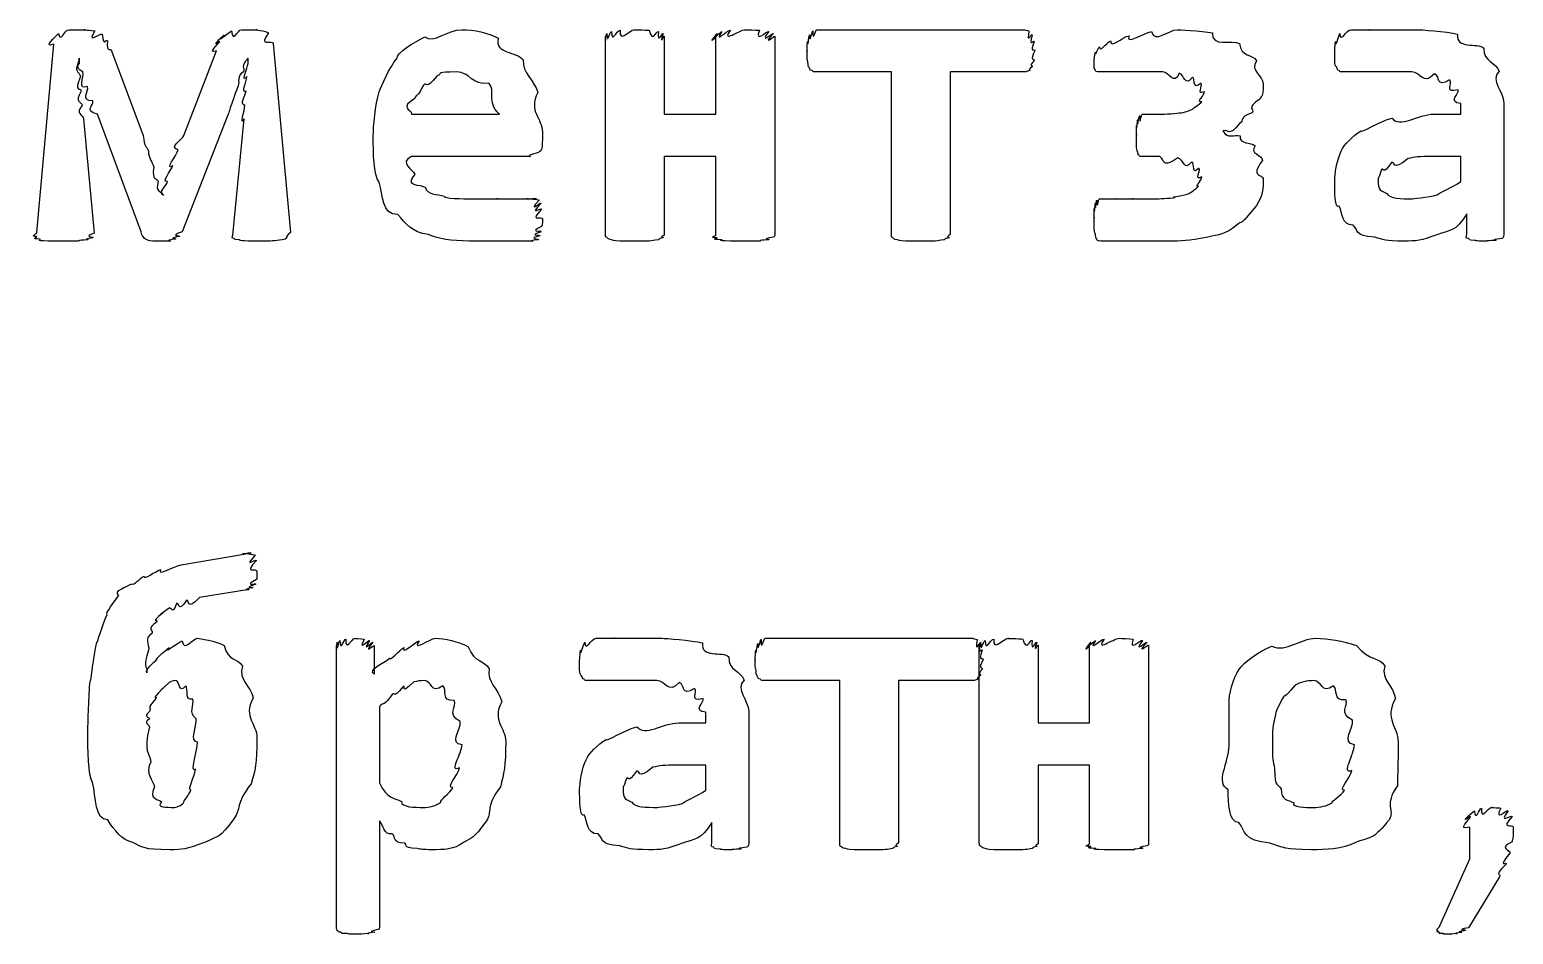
# Model space of a CAD drawing. Header units: millimetres. Extents: x 25 to 190, y 204 to 253.
# Drawn here: x 171.67 to 184.06, y 234.28 to 241.83 of the extents above; entities that cross this region are included whole.
import ezdxf

# ---------------------------------------------------------------- set-up
doc = ezdxf.new("R2010")
doc.units = ezdxf.units.MM
doc.layers.get('0').update_dxf_attribs({"linetype": 'CONTINUOUS'})

msp = doc.modelspace()

# ---------------------------------------------------------------- linework, layer by layer
at = {"color": 0}
for p, q in [((172.001, 241.829), (172.139, 241.829)), ((173.44, 241.829), (173.572, 241.829)), ((176.478, 240.12), (176.478, 241.774)), ((176.969, 241.774), (176.969, 241.124)), ((177.399, 241.124), (177.399, 241.774)), ((177.89, 241.774), (177.89, 240.12)), ((178.242, 241.829), (179.979, 241.829)), ((171.731, 240.137), (171.874, 241.708)), ((172.354, 241.653), (172.619, 240.947)), ((172.96, 240.947), (173.23, 241.653)), ((173.705, 241.713), (173.848, 240.137)), ((180.061, 241.653), (180.061, 241.653)), ((172.084, 241.592), (172.084, 241.548)), ((173.495, 241.548), (173.495, 241.592)), ((178.865, 241.476), (178.237, 241.476)), ((178.865, 240.12), (178.865, 241.476)), ((179.984, 241.476), (179.356, 241.476)), ((179.356, 241.476), (179.356, 240.12)), ((172.602, 240.143), (172.238, 241.124)), ((173.33, 241.124), (172.944, 240.143)), ((174.859, 241.124), (175.592, 241.124)), ((176.969, 241.124), (177.399, 241.124)), ((180.958, 241.124), (181.107, 241.124)), ((183.391, 241.124), (183.617, 241.124)), ((183.617, 241.124), (183.617, 241.212)), ((183.975, 241.217), (183.975, 240.12)), ((172.122, 241.085), (172.211, 240.132)), ((173.368, 240.115), (173.462, 241.085)), ((175.951, 240.975), (175.951, 240.914)), ((181.636, 240.986), (181.631, 240.986)), ((175.846, 240.771), (174.859, 240.771)), ((177.399, 240.771), (176.969, 240.771)), ((176.969, 240.771), (176.969, 240.115)), ((177.399, 240.115), (177.399, 240.771)), ((181.091, 240.771), (180.953, 240.771)), ((183.617, 240.771), (183.38, 240.771)), ((183.617, 240.561), (183.617, 240.771)), ((181.967, 240.578), (181.967, 240.578)), ((183.666, 240.12), (183.666, 240.291)), ((172.936, 237.362), (173.476, 237.455)), ((173.503, 237.158), (173.09, 237.091)), ((174.234, 234.341), (174.234, 236.689)), ((174.548, 236.689), (174.548, 236.452)), ((177.81, 236.75), (179.546, 236.75)), ((179.598, 235.041), (179.598, 236.694)), ((180.089, 236.694), (180.089, 236.044)), ((180.519, 236.044), (180.519, 236.694)), ((181.01, 236.694), (181.01, 235.041)), ((179.629, 236.573), (179.629, 236.573)), ((178.433, 236.397), (177.804, 236.397)), ((178.433, 235.041), (178.433, 236.397)), ((179.552, 236.397), (178.923, 236.397)), ((178.923, 236.397), (178.923, 235.041)), ((174.592, 236.182), (174.592, 235.543)), ((177.089, 236.044), (177.315, 236.044)), ((177.315, 236.044), (177.315, 236.133)), ((177.673, 236.138), (177.673, 235.041)), ((180.089, 236.044), (180.519, 236.044)), ((173.569, 235.917), (173.569, 235.917)), ((173.073, 235.884), (173.073, 235.884)), ((175.281, 235.862), (175.281, 235.862)), ((175.645, 235.89), (175.645, 235.89)), ((182.729, 235.862), (182.729, 235.862)), ((183.093, 235.884), (183.093, 235.884)), ((177.315, 235.692), (177.078, 235.692)), ((177.315, 235.482), (177.315, 235.692)), ((180.519, 235.692), (180.089, 235.692)), ((180.089, 235.692), (180.089, 235.035)), ((180.519, 235.035), (180.519, 235.692)), ((174.592, 235.228), (174.592, 234.341)), ((177.365, 235.041), (177.365, 235.212)), ((183.691, 234.909), (183.691, 235.173)), ((184.055, 235.173), (184.055, 235.173)), ((183.437, 234.341), (183.691, 234.909)), ((183.939, 234.76), (183.68, 234.335))]:
    msp.add_line(p, q, dxfattribs=at)
for points in [[(171.874, 241.708), (171.775, 241.671), (171.894, 241.777), (171.913, 241.796)], [(171.913, 241.796), (171.929, 241.711), (171.96, 241.829), (172.001, 241.829)], [(172.139, 241.829), (172.091, 241.829), (172.194, 241.825), (172.216, 241.818)], [(172.216, 241.818), (172.139, 241.7), (172.262, 241.804), (172.277, 241.791)], [(172.277, 241.791), (172.289, 241.675), (172.31, 241.76), (172.321, 241.735)], [(172.321, 241.735), (172.311, 241.627), (172.343, 241.686), (172.354, 241.653)], [(173.23, 241.653), (173.149, 241.622), (173.247, 241.708), (173.258, 241.73)], [(173.258, 241.73), (173.171, 241.671), (173.281, 241.774), (173.296, 241.785)], [(173.296, 241.785), (173.204, 241.697), (173.335, 241.81), (173.357, 241.818)], [(173.357, 241.818), (173.366, 241.711), (173.407, 241.829), (173.44, 241.829)], [(173.572, 241.829), (173.531, 241.829), (173.647, 241.82), (173.666, 241.802)], [(173.666, 241.802), (173.572, 241.675), (173.7, 241.753), (173.705, 241.713)], [(174.738, 241.592), (174.734, 241.631), (174.877, 241.727), (174.97, 241.768)], [(174.97, 241.768), (175.036, 241.711), (175.164, 241.829), (175.278, 241.829)], [(175.278, 241.829), (175.384, 241.829), (175.496, 241.804), (175.581, 241.758)], [(175.581, 241.758), (175.554, 241.62), (175.736, 241.653), (175.791, 241.576)], [(176.478, 241.774), (176.478, 241.682), (176.481, 241.788), (176.489, 241.796)], [(176.489, 241.796), (176.492, 241.697), (176.509, 241.808), (176.528, 241.813)], [(176.528, 241.813), (176.529, 241.708), (176.57, 241.824), (176.6, 241.824)], [(176.6, 241.824), (176.591, 241.711), (176.673, 241.829), (176.721, 241.829)], [(176.721, 241.829), (176.691, 241.829), (176.812, 241.826), (176.842, 241.824)], [(176.842, 241.824), (176.871, 241.708), (176.9, 241.82), (176.919, 241.813)], [(176.919, 241.813), (176.909, 241.697), (176.95, 241.803), (176.958, 241.796)], [(176.958, 241.796), (176.922, 241.686), (176.969, 241.785), (176.969, 241.774)], [(177.399, 241.774), (177.327, 241.686), (177.402, 241.792), (177.41, 241.796)], [(177.41, 241.796), (177.341, 241.697), (177.429, 241.808), (177.449, 241.813)], [(177.449, 241.813), (177.378, 241.708), (177.49, 241.824), (177.52, 241.824)], [(177.52, 241.824), (177.44, 241.711), (177.595, 241.829), (177.647, 241.829)], [(177.647, 241.829), (177.658, 241.829), (177.733, 241.826), (177.763, 241.824)], [(177.763, 241.824), (177.72, 241.708), (177.821, 241.82), (177.84, 241.813)], [(177.84, 241.813), (177.757, 241.697), (177.87, 241.803), (177.879, 241.796)], [(177.879, 241.796), (177.771, 241.682), (177.89, 241.781), (177.89, 241.774)], [(178.16, 241.653), (178.16, 241.622), (178.161, 241.708), (178.165, 241.73)], [(178.165, 241.73), (178.167, 241.667), (178.174, 241.77), (178.182, 241.785)], [(178.182, 241.785), (178.182, 241.697), (178.198, 241.81), (178.209, 241.818)], [(178.209, 241.818), (178.204, 241.711), (178.231, 241.829), (178.242, 241.829)], [(179.979, 241.829), (179.97, 241.829), (180.001, 241.825), (180.012, 241.818)], [(180.012, 241.818), (179.993, 241.697), (180.031, 241.799), (180.039, 241.785)], [(180.039, 241.785), (180.008, 241.667), (180.052, 241.752), (180.056, 241.73)], [(180.056, 241.73), (180.014, 241.622), (180.061, 241.682), (180.061, 241.653)], [(180.6, 241.686), (180.603, 241.631), (180.65, 241.716), (180.694, 241.735)], [(180.694, 241.735), (180.691, 241.667), (180.789, 241.768), (180.848, 241.779)], [(180.848, 241.779), (180.81, 241.693), (180.969, 241.804), (181.036, 241.813)], [(181.036, 241.813), (181.063, 241.711), (181.176, 241.829), (181.251, 241.829)], [(181.251, 241.829), (181.242, 241.829), (181.454, 241.82), (181.543, 241.802)], [(181.543, 241.802), (181.537, 241.675), (181.705, 241.753), (181.769, 241.713)], [(182.564, 241.631), (182.564, 241.622), (182.565, 241.708), (182.57, 241.73)], [(182.57, 241.73), (182.575, 241.667), (182.589, 241.774), (182.608, 241.796)], [(182.608, 241.796), (182.611, 241.711), (182.658, 241.829), (182.702, 241.829)], [(182.702, 241.829), (182.699, 241.829), (182.797, 241.829), (182.856, 241.829)], [(182.856, 241.829), (182.818, 241.829), (182.977, 241.829), (183.043, 241.829)], [(183.043, 241.829), (183.071, 241.829), (183.183, 241.829), (183.253, 241.829)], [(183.253, 241.829), (183.272, 241.829), (183.497, 241.815), (183.589, 241.791)], [(183.589, 241.791), (183.574, 241.66), (183.755, 241.726), (183.81, 241.675)], [(178.165, 241.576), (178.16, 241.565), (178.16, 241.622), (178.16, 241.653)], [(180.061, 241.653), (180.014, 241.56), (180.058, 241.592), (180.056, 241.57)], [(180.556, 241.57), (180.556, 241.567), (180.559, 241.622), (180.567, 241.642)], [(180.567, 241.642), (180.57, 241.604), (180.585, 241.675), (180.6, 241.686)], [(181.769, 241.713), (181.78, 241.598), (181.879, 241.628), (181.912, 241.57)], [(182.564, 241.565), (182.564, 241.556), (182.564, 241.609), (182.564, 241.631)], [(183.81, 241.675), (183.805, 241.556), (183.91, 241.559), (183.937, 241.482)], [(172.084, 241.548), (172.029, 241.49), (172.091, 241.478), (172.095, 241.438)], [(172.117, 241.476), (172.036, 241.516), (172.095, 241.555), (172.084, 241.592)], [(172.156, 241.355), (172.062, 241.318), (172.131, 241.435), (172.117, 241.476)], [(173.457, 241.476), (173.396, 241.439), (173.426, 241.401), (173.412, 241.361)], [(173.495, 241.592), (173.425, 241.516), (173.47, 241.516), (173.457, 241.476)], [(173.484, 241.438), (173.432, 241.373), (173.491, 241.515), (173.495, 241.548)], [(174.589, 241.311), (174.608, 241.358), (174.675, 241.515), (174.738, 241.592)], [(175.234, 241.476), (175.06, 241.476), (175.121, 241.465), (175.074, 241.443)], [(175.504, 241.383), (175.358, 241.358), (175.355, 241.476), (175.234, 241.476)], [(175.791, 241.576), (175.781, 241.465), (175.886, 241.408), (175.912, 241.306)], [(178.176, 241.52), (178.167, 241.52), (178.168, 241.554), (178.165, 241.576)], [(178.204, 241.487), (178.177, 241.49), (178.183, 241.505), (178.176, 241.52)], [(178.237, 241.476), (178.2, 241.476), (178.215, 241.479), (178.204, 241.487)], [(180.017, 241.487), (179.975, 241.476), (179.995, 241.476), (179.984, 241.476)], [(180.039, 241.52), (179.997, 241.49), (180.028, 241.494), (180.017, 241.487)], [(180.056, 241.57), (180.008, 241.52), (180.046, 241.534), (180.039, 241.52)], [(180.556, 241.52), (180.556, 241.52), (180.556, 241.551), (180.556, 241.57)], [(180.567, 241.493), (180.559, 241.494), (180.559, 241.51), (180.556, 241.52)], [(180.584, 241.476), (180.567, 241.479), (180.57, 241.485), (180.567, 241.493)], [(180.6, 241.476), (180.581, 241.476), (180.59, 241.476), (180.584, 241.476)], [(180.661, 241.476), (180.596, 241.476), (180.611, 241.476), (180.6, 241.476)], [(180.765, 241.476), (180.655, 241.476), (180.69, 241.476), (180.661, 241.476)], [(180.92, 241.476), (180.856, 241.476), (180.81, 241.476), (180.765, 241.476)], [(181.13, 241.476), (180.978, 241.476), (180.982, 241.476), (180.92, 241.476)], [(181.267, 241.465), (181.224, 241.358), (181.18, 241.476), (181.13, 241.476)], [(181.912, 241.57), (181.849, 241.483), (181.967, 241.45), (181.967, 241.377)], [(182.581, 241.515), (182.567, 241.516), (182.567, 241.545), (182.564, 241.565)], [(182.602, 241.487), (182.582, 241.49), (182.587, 241.504), (182.581, 241.515)], [(182.63, 241.476), (182.597, 241.476), (182.609, 241.479), (182.602, 241.487)], [(182.702, 241.476), (182.622, 241.476), (182.644, 241.476), (182.63, 241.476)], [(182.823, 241.476), (182.688, 241.476), (182.735, 241.476), (182.702, 241.476)], [(182.988, 241.476), (182.902, 241.476), (182.87, 241.476), (182.823, 241.476)], [(183.209, 241.476), (183.03, 241.476), (183.055, 241.476), (182.988, 241.476)], [(183.396, 241.46), (183.303, 241.358), (183.282, 241.476), (183.209, 241.476)], [(183.937, 241.482), (183.857, 241.402), (183.975, 241.317), (183.975, 241.217)], [(172.095, 241.438), (172.036, 241.292), (172.101, 241.356), (172.101, 241.317)], [(172.2, 241.234), (172.087, 241.237), (172.169, 241.314), (172.156, 241.355)], [(173.412, 241.361), (173.366, 241.241), (173.382, 241.279), (173.368, 241.239)], [(173.478, 241.317), (173.429, 241.292), (173.484, 241.396), (173.484, 241.438)], [(174.958, 241.366), (174.906, 241.256), (174.905, 241.3), (174.887, 241.256)], [(175.074, 241.443), (174.97, 241.318), (174.992, 241.399), (174.958, 241.366)], [(175.592, 241.124), (175.479, 241.234), (175.566, 241.319), (175.504, 241.383)], [(181.378, 241.432), (181.308, 241.344), (181.311, 241.457), (181.267, 241.465)], [(181.449, 241.383), (181.368, 241.318), (181.406, 241.421), (181.378, 241.432)], [(181.477, 241.311), (181.405, 241.278), (181.467, 241.363), (181.449, 241.383)], [(181.967, 241.377), (181.967, 241.248), (181.957, 241.29), (181.939, 241.25)], [(183.523, 241.41), (183.405, 241.336), (183.447, 241.449), (183.396, 241.46)], [(183.595, 241.328), (183.471, 241.292), (183.556, 241.388), (183.523, 241.41)], [(172.101, 241.317), (172.04, 241.212), (172.107, 241.235), (172.111, 241.195)], [(172.238, 241.124), (172.117, 241.157), (172.213, 241.192), (172.2, 241.234)], [(173.368, 241.239), (173.337, 241.16), (173.341, 241.16), (173.33, 241.124)], [(173.468, 241.195), (173.421, 241.212), (173.474, 241.275), (173.478, 241.317)], [(174.54, 240.942), (174.54, 241.02), (174.556, 241.201), (174.589, 241.311)], [(174.887, 241.256), (174.752, 241.171), (174.859, 241.171), (174.859, 241.124)], [(175.912, 241.306), (175.832, 241.142), (175.951, 241.092), (175.951, 240.975)], [(181.383, 241.168), (181.375, 241.171), (181.439, 241.206), (181.454, 241.228)], [(181.454, 241.228), (181.405, 241.219), (181.477, 241.281), (181.477, 241.311)], [(181.939, 241.25), (181.816, 241.168), (181.902, 241.171), (181.874, 241.135)], [(183.617, 241.212), (183.501, 241.226), (183.608, 241.294), (183.595, 241.328)], [(172.111, 241.195), (172.047, 241.131), (172.119, 241.118), (172.122, 241.085)], [(173.462, 241.085), (173.418, 241.014), (173.468, 241.154), (173.468, 241.195)], [(180.92, 241.08), (180.92, 240.991), (180.928, 241.104), (180.937, 241.113)], [(180.937, 241.113), (180.934, 241.005), (180.95, 241.124), (180.958, 241.124)], [(181.107, 241.124), (181.103, 241.124), (181.223, 241.126), (181.267, 241.135)], [(181.267, 241.135), (181.313, 241.137), (181.352, 241.153), (181.383, 241.168)], [(181.874, 241.135), (181.761, 241.098), (181.813, 241.071), (181.769, 241.046)], [(183.043, 241.09), (183.104, 241.005), (183.261, 241.124), (183.391, 241.124)], [(180.909, 241.03), (180.912, 240.965), (180.916, 241.069), (180.92, 241.08)], [(180.909, 240.953), (180.909, 240.921), (180.909, 241.008), (180.909, 241.03)], [(181.631, 240.986), (181.672, 240.906), (181.726, 240.964), (181.774, 240.942)], [(181.769, 241.046), (181.676, 240.928), (181.683, 240.999), (181.636, 240.986)], [(182.619, 240.815), (182.641, 240.87), (182.714, 240.942), (182.784, 240.986)], [(182.784, 240.986), (182.78, 240.961), (182.94, 241.069), (183.043, 241.09)], [(172.619, 240.947), (172.631, 240.844), (172.648, 240.859), (172.663, 240.815)], [(172.911, 240.826), (172.829, 240.851), (172.945, 240.91), (172.96, 240.947)], [(174.589, 240.556), (174.54, 240.619), (174.54, 240.794), (174.54, 240.942)], [(175.951, 240.914), (175.951, 240.815), (175.94, 240.826), (175.918, 240.804)], [(180.909, 240.865), (180.909, 240.859), (180.909, 240.92), (180.909, 240.953)], [(180.92, 240.809), (180.912, 240.811), (180.912, 240.842), (180.909, 240.865)], [(181.774, 240.942), (181.769, 240.866), (181.864, 240.895), (181.901, 240.859)], [(181.901, 240.859), (181.846, 240.796), (181.962, 240.785), (181.962, 240.738)], [(172.663, 240.815), (172.664, 240.756), (172.696, 240.727), (172.707, 240.683)], [(172.867, 240.694), (172.796, 240.646), (172.896, 240.782), (172.911, 240.826)], [(174.859, 240.771), (174.752, 240.716), (174.868, 240.666), (174.887, 240.622)], [(175.918, 240.804), (175.788, 240.771), (175.871, 240.771), (175.846, 240.771)], [(180.931, 240.782), (180.92, 240.785), (180.923, 240.798), (180.92, 240.809)], [(180.953, 240.771), (180.931, 240.771), (180.938, 240.774), (180.931, 240.782)], [(181.256, 240.76), (181.096, 240.652), (181.157, 240.771), (181.091, 240.771)], [(181.372, 240.727), (181.306, 240.639), (181.303, 240.751), (181.256, 240.76)], [(181.433, 240.672), (181.364, 240.608), (181.401, 240.712), (181.372, 240.727)], [(181.962, 240.738), (181.849, 240.584), (181.967, 240.636), (181.967, 240.578)], [(182.564, 240.573), (182.564, 240.612), (182.582, 240.745), (182.619, 240.815)], [(183.176, 240.754), (183.034, 240.634), (183.074, 240.735), (183.038, 240.721)], [(183.38, 240.771), (183.265, 240.771), (183.233, 240.765), (183.176, 240.754)], [(172.707, 240.683), (172.69, 240.553), (172.734, 240.602), (172.745, 240.561)], [(172.823, 240.561), (172.767, 240.557), (172.852, 240.649), (172.867, 240.694)], [(174.887, 240.622), (174.789, 240.513), (174.934, 240.545), (174.975, 240.512)], [(181.454, 240.6), (181.39, 240.564), (181.446, 240.649), (181.433, 240.672)], [(182.955, 240.661), (182.923, 240.557), (182.928, 240.612), (182.928, 240.584)], [(183.038, 240.721), (182.961, 240.605), (182.973, 240.685), (182.955, 240.661)], [(172.745, 240.561), (172.715, 240.473), (172.774, 240.482), (172.789, 240.446)], [(172.789, 240.446), (172.741, 240.473), (172.811, 240.52), (172.823, 240.561)], [(174.744, 240.286), (174.608, 240.286), (174.625, 240.448), (174.589, 240.556)], [(174.975, 240.512), (174.987, 240.451), (175.069, 240.458), (175.135, 240.44)], [(181.35, 240.462), (181.352, 240.465), (181.408, 240.501), (181.427, 240.523)], [(181.427, 240.523), (181.39, 240.509), (181.454, 240.57), (181.454, 240.6)], [(181.967, 240.578), (181.967, 240.447), (181.948, 240.429), (181.912, 240.363)], [(182.602, 240.357), (182.564, 240.322), (182.564, 240.491), (182.564, 240.573)], [(182.928, 240.584), (182.923, 240.476), (182.951, 240.491), (182.999, 240.462)], [(183.418, 240.451), (183.431, 240.465), (183.546, 240.513), (183.617, 240.561)], [(175.135, 240.44), (175.12, 240.418), (175.281, 240.418), (175.377, 240.418)], [(175.377, 240.418), (175.411, 240.418), (175.522, 240.418), (175.581, 240.418)], [(175.581, 240.418), (175.528, 240.418), (175.689, 240.418), (175.73, 240.418)], [(175.73, 240.418), (175.73, 240.418), (175.809, 240.418), (175.835, 240.418)], [(175.835, 240.418), (175.785, 240.418), (175.886, 240.418), (175.901, 240.418)], [(175.901, 240.418), (175.81, 240.418), (175.919, 240.414), (175.923, 240.407)], [(175.923, 240.407), (175.821, 240.289), (175.936, 240.393), (175.94, 240.38)], [(175.94, 240.38), (175.829, 240.264), (175.945, 240.352), (175.945, 240.33)], [(180.556, 240.336), (180.559, 240.264), (180.563, 240.368), (180.567, 240.38)], [(180.567, 240.38), (180.567, 240.289), (180.574, 240.403), (180.578, 240.407)], [(180.578, 240.407), (180.578, 240.3), (180.592, 240.418), (180.6, 240.418)], [(180.6, 240.418), (180.596, 240.418), (180.628, 240.418), (180.65, 240.418)], [(180.65, 240.418), (180.64, 240.418), (180.701, 240.418), (180.738, 240.418)], [(180.738, 240.418), (180.717, 240.418), (180.826, 240.418), (180.881, 240.418)], [(180.881, 240.418), (180.828, 240.418), (181.004, 240.418), (181.085, 240.418)], [(181.085, 240.418), (181.081, 240.418), (181.19, 240.421), (181.234, 240.429)], [(181.234, 240.429), (181.174, 240.432), (181.32, 240.447), (181.35, 240.462)], [(181.912, 240.363), (181.776, 240.2), (181.821, 240.247), (181.752, 240.203)], [(182.718, 240.198), (182.619, 240.198), (182.631, 240.294), (182.602, 240.357)], [(182.999, 240.462), (183.023, 240.418), (183.122, 240.418), (183.214, 240.418)], [(183.214, 240.418), (183.188, 240.418), (183.355, 240.429), (183.418, 240.451)], [(174.997, 240.12), (174.862, 240.138), (174.812, 240.211), (174.744, 240.286)], [(175.945, 240.33), (175.832, 240.22), (175.951, 240.28), (175.951, 240.247)], [(175.951, 240.247), (175.951, 240.164), (175.948, 240.205), (175.945, 240.187)], [(180.556, 240.264), (180.556, 240.226), (180.556, 240.316), (180.556, 240.336)], [(180.556, 240.187), (180.556, 240.167), (180.556, 240.234), (180.556, 240.264)], [(183.666, 240.291), (183.578, 240.138), (183.512, 240.156), (183.424, 240.12)], [(171.731, 240.104), (171.672, 240.101), (171.731, 240.126), (171.731, 240.137)], [(172.211, 240.132), (172.109, 240.094), (172.207, 240.104), (172.2, 240.093)], [(172.619, 240.104), (172.609, 240.101), (172.605, 240.127), (172.602, 240.143)], [(172.944, 240.143), (172.829, 240.101), (172.933, 240.115), (172.922, 240.104)], [(173.379, 240.087), (173.352, 240.087), (173.368, 240.104), (173.368, 240.115)], [(173.848, 240.137), (173.789, 240.087), (173.833, 240.093), (173.804, 240.082)], [(175.344, 240.065), (175.179, 240.065), (175.096, 240.083), (174.997, 240.12)], [(175.934, 240.109), (175.818, 240.083), (175.925, 240.087), (175.918, 240.076)], [(175.94, 240.143), (175.825, 240.105), (175.937, 240.12), (175.934, 240.109)], [(175.945, 240.187), (175.829, 240.132), (175.942, 240.156), (175.94, 240.143)], [(176.489, 240.098), (176.478, 240.094), (176.478, 240.112), (176.478, 240.12)], [(176.969, 240.115), (176.922, 240.09), (176.965, 240.1), (176.958, 240.093)], [(177.41, 240.093), (177.327, 240.09), (177.399, 240.107), (177.399, 240.115)], [(177.89, 240.12), (177.89, 240.094), (177.885, 240.105), (177.879, 240.098)], [(178.876, 240.093), (178.865, 240.09), (178.865, 240.109), (178.865, 240.12)], [(179.356, 240.12), (179.309, 240.09), (179.352, 240.1), (179.345, 240.093)], [(180.567, 240.126), (180.559, 240.123), (180.559, 240.164), (180.556, 240.187)], [(180.578, 240.082), (180.567, 240.09), (180.57, 240.111), (180.567, 240.126)], [(181.752, 240.203), (181.639, 240.112), (181.603, 240.123), (181.504, 240.098)], [(182.9, 240.098), (182.718, 240.109), (182.769, 240.153), (182.718, 240.198)], [(183.424, 240.12), (183.283, 240.065), (183.242, 240.065), (183.143, 240.065)], [(183.683, 240.087), (183.651, 240.087), (183.666, 240.105), (183.666, 240.12)], [(183.975, 240.12), (183.975, 240.087), (183.969, 240.094), (183.958, 240.087)], [(171.759, 240.082), (171.676, 240.083), (171.734, 240.096), (171.731, 240.104)], [(171.825, 240.065), (171.705, 240.068), (171.772, 240.073), (171.759, 240.082)], [(171.946, 240.065), (171.881, 240.065), (171.854, 240.065), (171.825, 240.065)], [(172.073, 240.065), (171.987, 240.065), (172.001, 240.065), (171.946, 240.065)], [(172.156, 240.076), (172.051, 240.068), (172.106, 240.068), (172.073, 240.065)], [(172.2, 240.093), (172.095, 240.076), (172.178, 240.079), (172.156, 240.076)], [(172.652, 240.076), (172.627, 240.079), (172.63, 240.093), (172.619, 240.104)], [(172.701, 240.065), (172.653, 240.068), (172.665, 240.072), (172.652, 240.076)], [(172.773, 240.065), (172.69, 240.065), (172.719, 240.065), (172.701, 240.065)], [(172.845, 240.065), (172.748, 240.065), (172.802, 240.065), (172.773, 240.065)], [(172.889, 240.082), (172.785, 240.068), (172.863, 240.068), (172.845, 240.065)], [(172.922, 240.104), (172.811, 240.083), (172.902, 240.089), (172.889, 240.082)], [(173.418, 240.076), (173.366, 240.076), (173.386, 240.083), (173.379, 240.087)], [(173.495, 240.065), (173.403, 240.068), (173.436, 240.072), (173.418, 240.076)], [(173.622, 240.065), (173.469, 240.065), (173.528, 240.065), (173.495, 240.065)], [(173.804, 240.082), (173.729, 240.065), (173.713, 240.065), (173.622, 240.065)], [(175.559, 240.065), (175.388, 240.065), (175.422, 240.065), (175.344, 240.065)], [(175.736, 240.065), (175.638, 240.065), (175.625, 240.065), (175.559, 240.065)], [(175.863, 240.065), (175.741, 240.065), (175.787, 240.065), (175.736, 240.065)], [(175.918, 240.076), (175.808, 240.065), (175.896, 240.065), (175.863, 240.065)], [(176.528, 240.076), (176.492, 240.079), (176.496, 240.09), (176.489, 240.098)], [(176.6, 240.065), (176.529, 240.068), (176.546, 240.072), (176.528, 240.076)], [(176.721, 240.065), (176.591, 240.065), (176.633, 240.065), (176.6, 240.065)], [(176.842, 240.065), (176.809, 240.065), (176.772, 240.065), (176.721, 240.065)], [(176.919, 240.076), (176.871, 240.068), (176.875, 240.068), (176.842, 240.065)], [(176.958, 240.093), (176.909, 240.079), (176.937, 240.083), (176.919, 240.076)], [(177.449, 240.076), (177.341, 240.079), (177.417, 240.089), (177.41, 240.093)], [(177.52, 240.065), (177.378, 240.068), (177.467, 240.072), (177.449, 240.076)], [(177.647, 240.065), (177.559, 240.065), (177.553, 240.065), (177.52, 240.065)], [(177.763, 240.065), (177.658, 240.065), (177.694, 240.065), (177.647, 240.065)], [(177.84, 240.076), (177.72, 240.068), (177.796, 240.068), (177.763, 240.065)], [(177.879, 240.098), (177.757, 240.079), (177.858, 240.083), (177.84, 240.076)], [(178.915, 240.076), (178.879, 240.079), (178.883, 240.089), (178.876, 240.093)], [(178.986, 240.065), (178.916, 240.068), (178.933, 240.072), (178.915, 240.076)], [(179.108, 240.065), (178.978, 240.065), (179.02, 240.065), (178.986, 240.065)], [(179.229, 240.065), (179.196, 240.065), (179.159, 240.065), (179.108, 240.065)], [(179.306, 240.076), (179.258, 240.068), (179.262, 240.068), (179.229, 240.065)], [(179.345, 240.093), (179.295, 240.079), (179.324, 240.083), (179.306, 240.076)], [(180.611, 240.065), (180.578, 240.065), (180.585, 240.071), (180.578, 240.082)], [(180.683, 240.065), (180.607, 240.065), (180.625, 240.065), (180.611, 240.065)], [(180.81, 240.065), (180.677, 240.065), (180.719, 240.065), (180.683, 240.065)], [(180.975, 240.065), (180.894, 240.065), (180.861, 240.065), (180.81, 240.065)], [(181.174, 240.065), (181.015, 240.065), (181.037, 240.065), (180.975, 240.065)], [(181.504, 240.098), (181.328, 240.065), (181.297, 240.065), (181.174, 240.065)], [(183.143, 240.065), (182.979, 240.065), (182.973, 240.076), (182.9, 240.098)], [(183.732, 240.071), (183.673, 240.072), (183.694, 240.079), (183.683, 240.087)], [(183.82, 240.065), (183.717, 240.065), (183.755, 240.067), (183.732, 240.071)], [(183.909, 240.071), (183.794, 240.065), (183.861, 240.065), (183.82, 240.065)], [(183.958, 240.087), (183.834, 240.072), (183.931, 240.073), (183.909, 240.071)], [(173.476, 237.455), (173.407, 237.458), (173.509, 237.461), (173.52, 237.461)], [(173.52, 237.461), (173.433, 237.458), (173.545, 237.455), (173.553, 237.444)], [(173.553, 237.444), (173.448, 237.323), (173.564, 237.422), (173.564, 237.4)], [(173.564, 237.4), (173.451, 237.279), (173.569, 237.346), (173.569, 237.307)], [(172.516, 237.202), (172.547, 237.193), (172.586, 237.249), (172.627, 237.268)], [(172.627, 237.268), (172.628, 237.235), (172.712, 237.308), (172.765, 237.323)], [(172.765, 237.323), (172.732, 237.264), (172.872, 237.351), (172.936, 237.362)], [(173.569, 237.307), (173.569, 237.213), (173.567, 237.258), (173.564, 237.24)], [(172.417, 237.108), (172.364, 237.147), (172.484, 237.18), (172.516, 237.202)], [(173.536, 237.174), (173.422, 237.143), (173.517, 237.161), (173.503, 237.158)], [(173.559, 237.202), (173.44, 237.158), (173.547, 237.181), (173.536, 237.174)], [(173.564, 237.24), (173.448, 237.18), (173.561, 237.213), (173.559, 237.202)], [(172.318, 236.948), (172.297, 236.948), (172.384, 237.067), (172.417, 237.108)], [(172.897, 237.042), (172.864, 236.933), (172.854, 237.017), (172.836, 237.003)], [(172.98, 237.069), (172.911, 236.955), (172.922, 237.053), (172.897, 237.042)], [(173.09, 237.091), (172.974, 236.97), (173.013, 237.076), (172.98, 237.069)], [(172.23, 236.706), (172.231, 236.697), (172.285, 236.882), (172.318, 236.948)], [(172.732, 236.887), (172.643, 236.816), (172.704, 236.83), (172.693, 236.794)], [(172.781, 236.959), (172.672, 236.871), (172.745, 236.916), (172.732, 236.887)], [(172.836, 237.003), (172.709, 236.907), (172.799, 236.977), (172.781, 236.959)], [(172.693, 236.794), (172.621, 236.741), (172.672, 236.708), (172.665, 236.65)], [(172.175, 236.381), (172.183, 236.389), (172.208, 236.609), (172.23, 236.706)], [(172.665, 236.65), (172.61, 236.507), (172.656, 236.529), (172.649, 236.463)], [(172.737, 236.579), (172.694, 236.554), (172.803, 236.647), (172.836, 236.673)], [(172.836, 236.673), (172.765, 236.606), (172.909, 236.717), (172.946, 236.728)], [(172.946, 236.728), (172.959, 236.631), (173.029, 236.75), (173.073, 236.75)], [(173.073, 236.75), (173.087, 236.75), (173.23, 236.729), (173.294, 236.689)], [(173.294, 236.689), (173.33, 236.551), (173.407, 236.591), (173.448, 236.518)], [(174.234, 236.689), (174.234, 236.606), (174.235, 236.712), (174.239, 236.717)], [(174.239, 236.717), (174.24, 236.618), (174.25, 236.729), (174.261, 236.733)], [(174.261, 236.733), (174.267, 236.629), (174.292, 236.744), (174.311, 236.744)], [(174.311, 236.744), (174.307, 236.631), (174.358, 236.75), (174.388, 236.75)], [(174.388, 236.75), (174.369, 236.75), (174.446, 236.747), (174.465, 236.744)], [(174.465, 236.744), (174.406, 236.629), (174.498, 236.74), (174.509, 236.733)], [(174.509, 236.733), (174.432, 236.618), (174.533, 236.723), (174.537, 236.717)], [(174.537, 236.717), (174.443, 236.602), (174.548, 236.7), (174.548, 236.689)], [(174.675, 236.584), (174.686, 236.558), (174.754, 236.65), (174.796, 236.673)], [(174.796, 236.673), (174.77, 236.606), (174.881, 236.717), (174.923, 236.728)], [(174.923, 236.728), (174.854, 236.631), (175.012, 236.75), (175.06, 236.75)], [(175.06, 236.75), (175.127, 236.75), (175.256, 236.725), (175.331, 236.678)], [(175.331, 236.678), (175.391, 236.54), (175.463, 236.573), (175.507, 236.496)], [(176.262, 236.551), (176.262, 236.543), (176.264, 236.629), (176.268, 236.65)], [(176.268, 236.65), (176.273, 236.587), (176.287, 236.694), (176.306, 236.717)], [(176.306, 236.717), (176.309, 236.631), (176.356, 236.75), (176.4, 236.75)], [(176.4, 236.75), (176.397, 236.75), (176.495, 236.75), (176.554, 236.75)], [(176.554, 236.75), (176.516, 236.75), (176.676, 236.75), (176.742, 236.75)], [(176.742, 236.75), (176.769, 236.75), (176.881, 236.75), (176.951, 236.75)], [(176.951, 236.75), (176.97, 236.75), (177.195, 236.736), (177.287, 236.711)], [(177.287, 236.711), (177.272, 236.58), (177.453, 236.647), (177.508, 236.595)], [(177.727, 236.573), (177.727, 236.543), (177.728, 236.629), (177.733, 236.65)], [(177.733, 236.65), (177.734, 236.587), (177.741, 236.691), (177.749, 236.706)], [(177.749, 236.706), (177.749, 236.618), (177.765, 236.73), (177.777, 236.739)], [(177.777, 236.739), (177.771, 236.631), (177.799, 236.75), (177.81, 236.75)], [(179.546, 236.75), (179.538, 236.75), (179.568, 236.746), (179.579, 236.739)], [(179.579, 236.739), (179.56, 236.618), (179.598, 236.72), (179.607, 236.706)], [(179.607, 236.706), (179.575, 236.587), (179.619, 236.673), (179.623, 236.65)], [(179.623, 236.65), (179.582, 236.543), (179.629, 236.602), (179.629, 236.573)], [(179.598, 236.694), (179.598, 236.602), (179.601, 236.708), (179.609, 236.717)], [(179.609, 236.717), (179.612, 236.618), (179.629, 236.729), (179.648, 236.733)], [(179.648, 236.733), (179.649, 236.629), (179.689, 236.744), (179.719, 236.744)], [(179.719, 236.744), (179.711, 236.631), (179.792, 236.75), (179.841, 236.75)], [(179.841, 236.75), (179.81, 236.75), (179.932, 236.747), (179.962, 236.744)], [(179.962, 236.744), (179.991, 236.629), (180.02, 236.74), (180.039, 236.733)], [(180.039, 236.733), (180.028, 236.618), (180.07, 236.723), (180.078, 236.717)], [(180.078, 236.717), (180.042, 236.606), (180.089, 236.706), (180.089, 236.694)], [(180.519, 236.694), (180.447, 236.606), (180.522, 236.712), (180.53, 236.717)], [(180.53, 236.717), (180.461, 236.618), (180.549, 236.729), (180.569, 236.733)], [(180.569, 236.733), (180.498, 236.629), (180.61, 236.744), (180.64, 236.744)], [(180.64, 236.744), (180.56, 236.631), (180.715, 236.75), (180.767, 236.75)], [(180.767, 236.75), (180.778, 236.75), (180.852, 236.747), (180.883, 236.744)], [(180.883, 236.744), (180.84, 236.629), (180.94, 236.74), (180.96, 236.733)], [(180.96, 236.733), (180.877, 236.618), (180.99, 236.723), (180.998, 236.717)], [(180.998, 236.717), (180.891, 236.602), (181.01, 236.702), (181.01, 236.694)], [(181.77, 236.496), (181.803, 236.543), (181.922, 236.639), (182.04, 236.684)], [(182.04, 236.684), (182.159, 236.631), (182.283, 236.75), (182.404, 236.75)], [(182.404, 236.75), (182.511, 236.75), (182.631, 236.729), (182.746, 236.689)], [(182.746, 236.689), (182.862, 236.554), (182.941, 236.595), (182.983, 236.518)], [(172.649, 236.463), (172.633, 236.485), (172.707, 236.546), (172.737, 236.579)], [(173.448, 236.518), (173.411, 236.404), (173.517, 236.355), (173.536, 236.254)], [(174.548, 236.452), (174.487, 236.485), (174.633, 236.547), (174.675, 236.584)], [(176.262, 236.485), (176.262, 236.477), (176.262, 236.529), (176.262, 236.551)], [(177.508, 236.595), (177.504, 236.477), (177.608, 236.48), (177.635, 236.402)], [(177.733, 236.496), (177.727, 236.485), (177.727, 236.543), (177.727, 236.573)], [(179.629, 236.573), (179.582, 236.481), (179.626, 236.513), (179.623, 236.491)], [(182.983, 236.518), (182.946, 236.404), (183.056, 236.354), (183.071, 236.248)], [(172.891, 236.397), (172.864, 236.397), (172.854, 236.391), (172.836, 236.381)], [(172.974, 236.353), (172.915, 236.279), (172.925, 236.397), (172.891, 236.397)], [(174.967, 236.397), (174.928, 236.397), (174.908, 236.393), (174.879, 236.386)], [(175.121, 236.353), (175.019, 236.279), (175.029, 236.397), (174.967, 236.397)], [(175.507, 236.496), (175.482, 236.386), (175.589, 236.327), (175.612, 236.221)], [(176.279, 236.436), (176.265, 236.437), (176.265, 236.466), (176.262, 236.485)], [(176.301, 236.408), (176.28, 236.411), (176.286, 236.425), (176.279, 236.436)], [(176.328, 236.397), (176.295, 236.397), (176.308, 236.4), (176.301, 236.408)], [(176.4, 236.397), (176.32, 236.397), (176.342, 236.397), (176.328, 236.397)], [(176.521, 236.397), (176.386, 236.397), (176.433, 236.397), (176.4, 236.397)], [(176.687, 236.397), (176.6, 236.397), (176.568, 236.397), (176.521, 236.397)], [(176.907, 236.397), (176.728, 236.397), (176.753, 236.397), (176.687, 236.397)], [(177.094, 236.381), (177.001, 236.279), (176.98, 236.397), (176.907, 236.397)], [(177.635, 236.402), (177.555, 236.323), (177.673, 236.237), (177.673, 236.138)], [(177.744, 236.441), (177.734, 236.441), (177.735, 236.474), (177.733, 236.496)], [(177.771, 236.408), (177.745, 236.411), (177.75, 236.426), (177.744, 236.441)], [(177.804, 236.397), (177.767, 236.397), (177.782, 236.4), (177.771, 236.408)], [(179.585, 236.408), (179.542, 236.397), (179.562, 236.397), (179.552, 236.397)], [(179.607, 236.441), (179.564, 236.411), (179.596, 236.415), (179.585, 236.408)], [(179.623, 236.491), (179.575, 236.441), (179.614, 236.455), (179.607, 236.441)], [(181.682, 236.215), (181.682, 236.267), (181.711, 236.419), (181.77, 236.496)], [(182.393, 236.397), (182.328, 236.397), (182.277, 236.383), (182.233, 236.358)], [(182.553, 236.353), (182.453, 236.279), (182.455, 236.397), (182.393, 236.397)], [(172.158, 235.984), (172.158, 236.029), (172.164, 236.259), (172.175, 236.381)], [(172.781, 236.331), (172.672, 236.212), (172.744, 236.281), (172.726, 236.248)], [(172.836, 236.381), (172.709, 236.256), (172.799, 236.353), (172.781, 236.331)], [(173.035, 236.243), (172.963, 236.223), (172.999, 236.327), (172.974, 236.353)], [(174.697, 236.281), (174.626, 236.177), (174.628, 236.222), (174.592, 236.182)], [(174.79, 236.347), (174.692, 236.232), (174.73, 236.31), (174.697, 236.281)], [(174.879, 236.386), (174.752, 236.265), (174.819, 236.365), (174.79, 236.347)], [(175.215, 236.232), (175.101, 236.221), (175.161, 236.323), (175.121, 236.353)], [(177.221, 236.331), (177.103, 236.256), (177.146, 236.369), (177.094, 236.381)], [(177.293, 236.248), (177.169, 236.212), (177.254, 236.309), (177.221, 236.331)], [(182.233, 236.358), (182.126, 236.227), (182.158, 236.295), (182.129, 236.248)], [(182.658, 236.237), (182.542, 236.223), (182.597, 236.327), (182.553, 236.353)], [(172.726, 236.248), (172.639, 236.15), (172.693, 236.182), (172.671, 236.138)], [(173.062, 236.077), (172.992, 236.128), (173.048, 236.194), (173.035, 236.243)], [(173.536, 236.254), (173.451, 236.084), (173.569, 236.041), (173.569, 235.917)], [(175.265, 236.055), (175.149, 236.117), (175.24, 236.179), (175.215, 236.232)], [(175.612, 236.221), (175.526, 236.058), (175.645, 236.007), (175.645, 235.89)], [(177.315, 236.133), (177.199, 236.146), (177.307, 236.215), (177.293, 236.248)], [(181.682, 235.851), (181.682, 235.93), (181.682, 236.105), (181.682, 236.215)], [(182.129, 236.248), (182.068, 236.133), (182.076, 236.143), (182.062, 236.077)], [(182.713, 236.066), (182.593, 236.124), (182.682, 236.189), (182.658, 236.237)], [(183.071, 236.248), (182.975, 236.073), (183.093, 236.019), (183.093, 235.884)], [(172.671, 236.138), (172.617, 236.088), (172.671, 236.099), (172.671, 236.077)], [(172.671, 236.077), (172.617, 236.044), (172.671, 236.033), (172.671, 236.011)], [(173.073, 235.884), (173.003, 235.89), (173.069, 236.018), (173.062, 236.077)], [(175.281, 235.862), (175.167, 235.87), (175.276, 235.992), (175.265, 236.055)], [(176.742, 236.011), (176.802, 235.926), (176.959, 236.044), (177.089, 236.044)], [(182.062, 236.077), (182.041, 236.003), (182.046, 235.946), (182.046, 235.873)], [(182.729, 235.862), (182.615, 235.879), (182.724, 236.003), (182.713, 236.066)], [(172.197, 235.548), (172.158, 235.603), (172.158, 235.818), (172.158, 235.984)], [(172.671, 236.011), (172.617, 235.793), (172.674, 235.803), (172.682, 235.719)], [(173.569, 235.917), (173.569, 235.702), (173.553, 235.65), (173.52, 235.537)], [(176.317, 235.736), (176.339, 235.791), (176.412, 235.862), (176.483, 235.906)], [(176.483, 235.906), (176.478, 235.882), (176.638, 235.989), (176.742, 236.011)], [(173.057, 235.658), (173.003, 235.621), (173.073, 235.803), (173.073, 235.884)], [(175.259, 235.669), (175.167, 235.621), (175.281, 235.796), (175.281, 235.862)], [(175.645, 235.89), (175.645, 235.683), (175.63, 235.622), (175.601, 235.51)], [(181.676, 235.487), (181.563, 235.544), (181.682, 235.715), (181.682, 235.851)], [(182.046, 235.873), (182.041, 235.738), (182.051, 235.73), (182.062, 235.664)], [(182.707, 235.647), (182.615, 235.61), (182.729, 235.785), (182.729, 235.862)], [(183.093, 235.884), (183.093, 235.687), (183.09, 235.631), (183.087, 235.52)], [(172.682, 235.719), (172.633, 235.625), (172.7, 235.565), (172.715, 235.51)], [(173.018, 235.487), (172.985, 235.485), (173.048, 235.592), (173.057, 235.658)], [(175.204, 235.504), (175.14, 235.5), (175.248, 235.61), (175.259, 235.669)], [(176.262, 235.493), (176.262, 235.533), (176.28, 235.665), (176.317, 235.736)], [(176.874, 235.675), (176.732, 235.555), (176.772, 235.656), (176.736, 235.642)], [(177.078, 235.692), (176.964, 235.692), (176.932, 235.686), (176.874, 235.675)], [(182.062, 235.664), (182.064, 235.493), (182.091, 235.544), (182.117, 235.493)], [(172.324, 235.234), (172.213, 235.235), (172.226, 235.423), (172.197, 235.548)], [(173.52, 235.537), (173.385, 235.361), (173.439, 235.329), (173.377, 235.245)], [(174.592, 235.543), (174.653, 235.408), (174.715, 235.424), (174.774, 235.388)], [(176.653, 235.581), (176.622, 235.478), (176.626, 235.533), (176.626, 235.504)], [(176.736, 235.642), (176.659, 235.526), (176.671, 235.606), (176.653, 235.581)], [(182.646, 235.482), (182.589, 235.482), (182.696, 235.584), (182.707, 235.647)], [(172.715, 235.51), (172.661, 235.397), (172.75, 235.412), (172.776, 235.383)], [(172.957, 235.377), (172.952, 235.39), (173.003, 235.439), (173.018, 235.487)], [(175.104, 235.383), (175.089, 235.397), (175.177, 235.452), (175.204, 235.504)], [(175.601, 235.51), (175.471, 235.341), (175.536, 235.306), (175.485, 235.228)], [(176.301, 235.278), (176.262, 235.242), (176.262, 235.412), (176.262, 235.493)], [(176.626, 235.504), (176.622, 235.397), (176.649, 235.412), (176.698, 235.383)], [(177.117, 235.372), (177.129, 235.385), (177.245, 235.434), (177.315, 235.482)], [(181.765, 235.212), (181.678, 235.213), (181.676, 235.38), (181.676, 235.487)], [(182.117, 235.493), (182.114, 235.394), (182.178, 235.406), (182.222, 235.377)], [(182.542, 235.377), (182.534, 235.39), (182.62, 235.438), (182.646, 235.482)], [(183.087, 235.52), (182.972, 235.353), (183.066, 235.319), (183.021, 235.239)], [(172.776, 235.383), (172.712, 235.339), (172.832, 235.339), (172.869, 235.339)], [(172.869, 235.339), (172.9, 235.339), (172.931, 235.351), (172.957, 235.377)], [(174.774, 235.388), (174.77, 235.339), (174.892, 235.339), (174.956, 235.339)], [(174.956, 235.339), (175.008, 235.339), (175.063, 235.353), (175.104, 235.383)], [(176.416, 235.118), (176.317, 235.118), (176.33, 235.215), (176.301, 235.278)], [(176.698, 235.383), (176.721, 235.339), (176.82, 235.339), (176.912, 235.339)], [(176.912, 235.339), (176.886, 235.339), (177.053, 235.35), (177.117, 235.372)], [(182.222, 235.377), (182.203, 235.339), (182.321, 235.339), (182.388, 235.339)], [(182.388, 235.339), (182.445, 235.339), (182.498, 235.351), (182.542, 235.377)], [(183.697, 235.262), (183.588, 235.191), (183.715, 235.3), (183.73, 235.311)], [(183.73, 235.311), (183.738, 235.213), (183.768, 235.329), (183.79, 235.333)], [(183.79, 235.333), (183.782, 235.22), (183.84, 235.339), (183.873, 235.339)], [(183.873, 235.339), (183.846, 235.339), (183.928, 235.336), (183.95, 235.333)], [(183.95, 235.333), (183.892, 235.213), (183.996, 235.322), (184.011, 235.311)], [(184.011, 235.311), (183.922, 235.191), (184.036, 235.283), (184.044, 235.262)], [(172.533, 235.046), (172.441, 235.066), (172.379, 235.149), (172.324, 235.234)], [(173.377, 235.245), (173.261, 235.077), (173.236, 235.099), (173.145, 235.052)], [(174.697, 235.118), (174.626, 235.107), (174.628, 235.187), (174.592, 235.228)], [(175.485, 235.228), (175.369, 235.07), (175.369, 235.09), (175.292, 235.046)], [(177.365, 235.212), (177.276, 235.059), (177.21, 235.077), (177.122, 235.041)], [(182.024, 235.041), (181.795, 235.063), (181.822, 235.137), (181.765, 235.212)], [(183.021, 235.239), (182.884, 235.074), (182.886, 235.096), (182.751, 235.052)], [(183.691, 235.173), (183.577, 235.147), (183.692, 235.239), (183.697, 235.262)], [(184.044, 235.262), (183.937, 235.147), (184.055, 235.209), (184.055, 235.173)], [(184.055, 235.173), (184.055, 235.066), (184.051, 235.088), (184.044, 235.052)], [(172.842, 234.986), (172.613, 234.986), (172.621, 235.005), (172.533, 235.046)], [(173.145, 235.052), (172.963, 234.986), (172.955, 234.986), (172.842, 234.986)], [(174.801, 235.041), (174.697, 235.044), (174.733, 235.088), (174.697, 235.118)], [(174.906, 234.997), (174.765, 235.004), (174.837, 235.022), (174.801, 235.041)], [(175.292, 235.046), (175.215, 234.986), (175.127, 234.986), (175.028, 234.986)], [(176.598, 235.019), (176.416, 235.03), (176.468, 235.074), (176.416, 235.118)], [(177.122, 235.041), (176.982, 234.986), (176.94, 234.986), (176.841, 234.986)], [(177.381, 235.008), (177.35, 235.008), (177.365, 235.026), (177.365, 235.041)], [(177.673, 235.041), (177.673, 235.008), (177.668, 235.015), (177.657, 235.008)], [(178.443, 235.013), (178.433, 235.011), (178.433, 235.03), (178.433, 235.041)], [(178.923, 235.041), (178.876, 235.011), (178.919, 235.02), (178.912, 235.013)], [(179.609, 235.019), (179.598, 235.015), (179.598, 235.033), (179.598, 235.041)], [(180.089, 235.035), (180.042, 235.011), (180.085, 235.02), (180.078, 235.013)], [(180.53, 235.013), (180.447, 235.011), (180.519, 235.027), (180.519, 235.035)], [(181.01, 235.041), (181.01, 235.015), (181.005, 235.026), (180.998, 235.019)], [(182.371, 234.986), (182.145, 234.986), (182.141, 235.004), (182.024, 235.041)], [(182.751, 235.052), (182.615, 234.986), (182.492, 234.986), (182.371, 234.986)], [(184.044, 235.052), (183.925, 234.997), (184.034, 234.987), (184.027, 234.958)], [(175.028, 234.986), (174.953, 234.986), (174.942, 234.988), (174.906, 234.997)], [(176.841, 234.986), (176.677, 234.986), (176.671, 234.997), (176.598, 235.019)], [(177.431, 234.991), (177.371, 234.993), (177.392, 235), (177.381, 235.008)], [(177.519, 234.986), (177.415, 234.986), (177.453, 234.987), (177.431, 234.991)], [(177.607, 234.991), (177.493, 234.986), (177.559, 234.986), (177.519, 234.986)], [(177.657, 235.008), (177.533, 234.993), (177.629, 234.994), (177.607, 234.991)], [(178.482, 234.997), (178.446, 235), (178.451, 235.009), (178.443, 235.013)], [(178.554, 234.986), (178.484, 234.988), (178.5, 234.993), (178.482, 234.997)], [(178.675, 234.986), (178.545, 234.986), (178.587, 234.986), (178.554, 234.986)], [(178.796, 234.986), (178.763, 234.986), (178.726, 234.986), (178.675, 234.986)], [(178.874, 234.997), (178.825, 234.988), (178.829, 234.988), (178.796, 234.986)], [(178.912, 235.013), (178.863, 235), (178.891, 235.004), (178.874, 234.997)], [(179.648, 234.997), (179.612, 235), (179.616, 235.011), (179.609, 235.019)], [(179.719, 234.986), (179.649, 234.988), (179.666, 234.993), (179.648, 234.997)], [(179.841, 234.986), (179.711, 234.986), (179.753, 234.986), (179.719, 234.986)], [(179.962, 234.986), (179.929, 234.986), (179.892, 234.986), (179.841, 234.986)], [(180.039, 234.997), (179.991, 234.988), (179.995, 234.988), (179.962, 234.986)], [(180.078, 235.013), (180.028, 235), (180.057, 235.004), (180.039, 234.997)], [(180.569, 234.997), (180.461, 235), (180.537, 235.009), (180.53, 235.013)], [(180.64, 234.986), (180.498, 234.988), (180.586, 234.993), (180.569, 234.997)], [(180.767, 234.986), (180.679, 234.986), (180.673, 234.986), (180.64, 234.986)], [(180.883, 234.986), (180.778, 234.986), (180.814, 234.986), (180.767, 234.986)], [(180.96, 234.997), (180.84, 234.988), (180.916, 234.988), (180.883, 234.986)], [(180.998, 235.019), (180.877, 235), (180.978, 235.004), (180.96, 234.997)], [(184.027, 234.958), (183.912, 234.818), (184.008, 234.895), (183.994, 234.865)], [(183.994, 234.865), (183.881, 234.754), (183.961, 234.797), (183.939, 234.76)], [(174.239, 234.313), (174.234, 234.311), (174.234, 234.33), (174.234, 234.341)], [(174.267, 234.297), (174.245, 234.296), (174.246, 234.307), (174.239, 234.313)], [(174.322, 234.286), (174.269, 234.284), (174.28, 234.29), (174.267, 234.297)], [(174.553, 234.297), (174.435, 234.284), (174.523, 234.286), (174.498, 234.286)], [(174.581, 234.319), (174.461, 234.296), (174.567, 234.301), (174.553, 234.297)], [(174.592, 234.341), (174.589, 234.313), (174.588, 234.327), (174.581, 234.319)], [(183.426, 234.313), (183.4, 234.311), (183.429, 234.33), (183.437, 234.341)], [(183.437, 234.297), (183.405, 234.296), (183.429, 234.307), (183.426, 234.313)], [(183.471, 234.286), (183.416, 234.284), (183.444, 234.29), (183.437, 234.297)], [(183.625, 234.297), (183.522, 234.284), (183.6, 234.286), (183.586, 234.286)], [(183.658, 234.313), (183.548, 234.296), (183.639, 234.301), (183.625, 234.297)], [(183.68, 234.335), (183.562, 234.311), (183.665, 234.322), (183.658, 234.313)], [(174.41, 234.28), (174.318, 234.28), (174.347, 234.283), (174.322, 234.286)], [(174.498, 234.286), (174.388, 234.28), (174.446, 234.28), (174.41, 234.28)], [(183.526, 234.28), (183.444, 234.28), (183.484, 234.283), (183.471, 234.286)], [(183.586, 234.286), (183.493, 234.28), (183.551, 234.28), (183.526, 234.28)]]:
    msp.add_open_spline(points, degree=3, dxfattribs=at)

doc.saveas('drawing.dxf')
